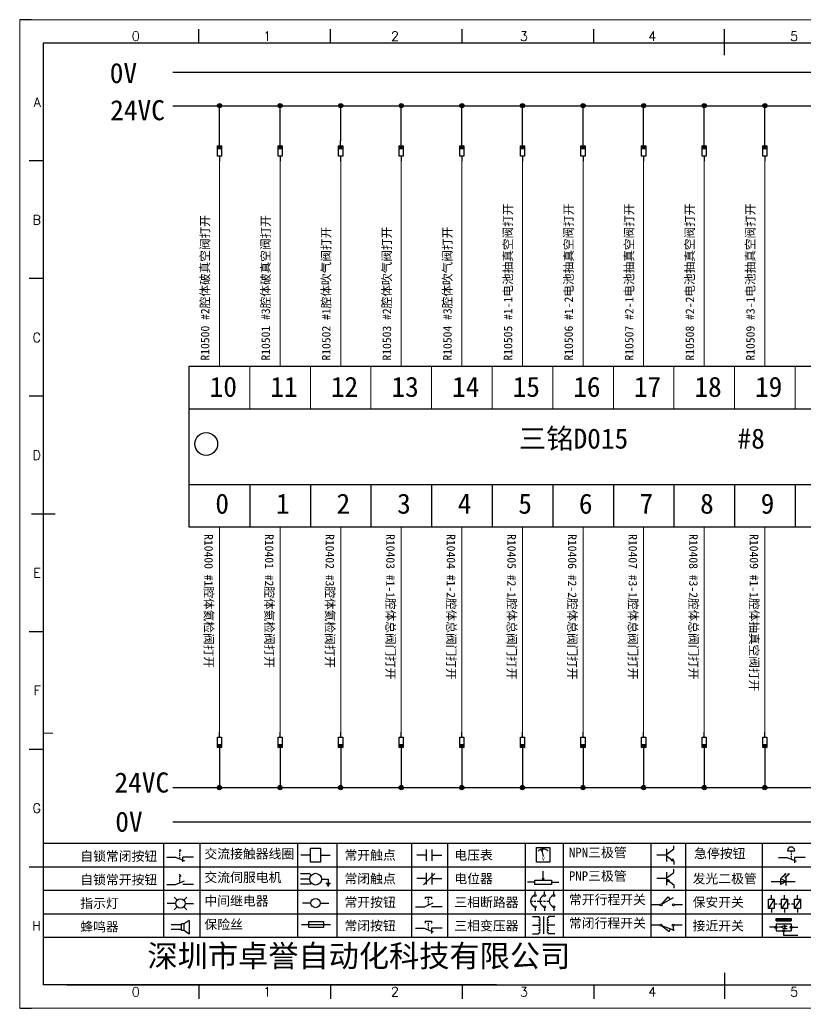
# Model space of a CAD drawing. Header units: millimetres. Extents: x 15130 to 37766, y 5931 to 11073.
# Drawn here: x 22951.5 to 23135.6, y 8757.4 to 8988.9 of the extents above; entities that cross this region are included whole.
import ezdxf
from ezdxf.enums import TextEntityAlignment as Align

# ---------------------------------------------------------------- set-up
doc = ezdxf.new("R2010")
doc.units = ezdxf.units.MM
doc.layers.add('AE_BOR', color=1, linetype='Continuous')
doc.styles.get("Standard").update_dxf_attribs({"font": ''})
doc.styles.add('WD', font='romans.shx', dxfattribs={"bigfont": 'gbcbig.shx'})
doc.styles.add('汉字', font='')
doc.styles.get('Standard').set_extended_font_data('SimSun')
doc.styles.get('汉字').set_extended_font_data('新宋体')

# ---------------------------------------------------------------- blocks, each defined once
blk = doc.blocks.new('*U8')
at = {"linetype": 'ByBlock'}
for p, q in [((-1909.23, -780.45), (-1909.23, -780.67)), ((-1909.23, -780.45), (-1908.92, -780.84)), ((-1909.23, -780.84), (-1909.23, -781.05)), ((-1911.92, -782.07), (-1910.06, -782.07)), ((-1910.06, -782.07), (-1908.18, -782.88)), ((-1909.23, -781.23), (-1909.23, -781.44)), ((-1909.23, -781.61), (-1909.23, -781.83)), ((-1909.23, -782), (-1909.23, -782.21)), ((-1909.23, -782.38), (-1909.23, -782.43)), ((-1908.52, -783.07), (-1908.52, -782.07)), ((-1906.25, -782.07), (-1908.52, -782.07))]:
    blk.add_line(p, q, dxfattribs=at)
blk = doc.blocks.new('*U11')
at = {"linetype": 'ByBlock'}
for p, q in [((-1908.88, -791.17), (-1909.23, -790.71)), ((-1909.23, -790.71), (-1909.23, -790.92)), ((-1909.23, -791.09), (-1909.23, -791.31)), ((-1909.23, -791.48), (-1909.23, -791.69)), ((-1911.92, -792.89), (-1910.06, -792.89)), ((-1910.06, -792.89), (-1908.18, -792.08)), ((-1909.23, -791.86), (-1909.23, -792.08)), ((-1909.23, -792.25), (-1909.23, -792.47)), ((-1906.25, -792.89), (-1908.52, -792.89))]:
    blk.add_line(p, q, dxfattribs=at)
blk = doc.blocks.new('蜂鸣器')
at = {"linetype": 'ByBlock'}
for p, q in [((-1907.17, -795.53), (-1908.25, -796.26)), ((-1907.17, -795.53), (-1907.17, -798.41)), ((-1908.8, -796.48), (-1911.01, -796.48)), ((-1908.8, -797.46), (-1911.01, -797.46)), ((-1908.25, -796.26), (-1908.8, -796.26)), ((-1908.8, -797.68), (-1908.8, -796.26)), ((-1908.25, -797.68), (-1908.8, -797.68)), ((-1908.25, -797.68), (-1908.25, -796.26)), ((-1907.17, -798.41), (-1908.25, -797.68))]:
    blk.add_line(p, q, dxfattribs=at)
blk = doc.blocks.new('指示灯')
at = {"linetype": 'ByBlock'}
for p, q in [((-1854.25, -776.92), (-1856.06, -776.92)), ((-1854.62, -775.59), (-1853.97, -776.23)), ((-1851.9, -775.59), (-1852.54, -776.23)), ((-1852.26, -776.92), (-1850.45, -776.92)), ((-1854.62, -778.25), (-1853.97, -777.61)), ((-1851.9, -778.25), (-1852.54, -777.61))]:
    blk.add_line(p, q, dxfattribs=at)
blk.add_circle((-1853.26, -776.92), 0.992, dxfattribs=at)
blk = doc.blocks.new('交流接触器线圈')
at = {"linetype": 'ByBlock'}
for p, q in [((-1880.82, -781.77), (-1882.87, -781.77)), ((-1878.72, -781.77), (-1876.67, -781.77))]:
    blk.add_line(p, q, dxfattribs=at)
blk.add_lwpolyline([(-1880.82, -780.28), (-1878.72, -780.28), (-1878.72, -783.26), (-1880.82, -783.26)], close=True, dxfattribs=at)
blk = doc.blocks.new('交流伺服电机')
at = {"linetype": 'ByBlock'}
for p, q in [((-1880.97, -785.75), (-1882.94, -785.75)), ((-1880.97, -786.85), (-1882.94, -786.85)), ((-1880.97, -785.75), (-1880.65, -786.03)), ((-1878.49, -786.85), (-1877.07, -786.85)), ((-1877.07, -786.85), (-1877.07, -787.72)), ((-1880.97, -787.94), (-1882.94, -787.94)), ((-1880.97, -787.94), (-1880.65, -787.67)), ((-1877.54, -787.72), (-1876.59, -787.72)), ((-1877.38, -788.01), (-1876.75, -788.01)), ((-1877.23, -788.29), (-1876.9, -788.29))]:
    blk.add_line(p, q, dxfattribs=at)
blk.add_circle((-1879.73, -786.85), 1.24, dxfattribs=at)
blk = doc.blocks.new('中间继电器')
at = {"linetype": 'ByBlock'}
for p, q in [((-1880.72, -791.92), (-1882.54, -791.92)), ((-1878.74, -791.92), (-1876.92, -791.92))]:
    blk.add_line(p, q, dxfattribs=at)
blk.add_circle((-1879.73, -791.92), 0.992, dxfattribs=at)
blk = doc.blocks.new('保险丝')
at = {"linetype": 'ByBlock'}
blk.add_line((-1882.72, -796.49), (-1876.55, -796.49), dxfattribs=at)
blk.add_lwpolyline([(-1881.2, -795.86), (-1878.06, -795.86), (-1878.06, -797.12), (-1881.2, -797.12)], close=True, dxfattribs=at)
blk = doc.blocks.new('常开按钮')
at = {"linetype": 'ByBlock'}
for p, q in [((-1910.06, -787.73), (-1908.18, -786.93)), ((-1909.9, -785.68), (-1908.56, -785.68)), ((-1909.9, -785.68), (-1909.9, -786.07)), ((-1909.23, -785.68), (-1909.23, -785.89)), ((-1909.23, -786.06), (-1909.23, -786.28)), ((-1909.23, -786.45), (-1909.23, -786.67)), ((-1909.23, -786.84), (-1909.23, -787.05)), ((-1909.23, -787.22), (-1909.23, -787.38)), ((-1908.56, -785.68), (-1908.56, -786.07)), ((-1911.92, -787.73), (-1910.06, -787.73)), ((-1906.25, -787.73), (-1908.52, -787.73))]:
    blk.add_line(p, q, dxfattribs=at)
blk = doc.blocks.new('常开触点')
at = {"linetype": 'ByBlock'}
for p, q in [((-1853.82, -782.99), (-1853.82, -780.56)), ((-1852.6, -782.99), (-1852.6, -780.56)), ((-1853.82, -781.77), (-1855.88, -781.77)), ((-1852.6, -781.77), (-1850.55, -781.77))]:
    blk.add_line(p, q, dxfattribs=at)
blk = doc.blocks.new('常闭触点')
at = {"linetype": 'ByBlock'}
for p, q in [((-1853.82, -786.77), (-1855.88, -786.77)), ((-1852.01, -785.66), (-1854.43, -788.1)), ((-1853.82, -787.99), (-1853.82, -785.56)), ((-1852.6, -787.99), (-1852.6, -785.56)), ((-1852.6, -786.77), (-1850.55, -786.77))]:
    blk.add_line(p, q, dxfattribs=at)
blk = doc.blocks.new('常闭按钮')
at = {"linetype": 'ByBlock'}
for p, q in [((-1854.11, -790.83), (-1852.77, -790.83)), ((-1854.11, -790.83), (-1854.11, -791.22)), ((-1853.44, -790.83), (-1853.44, -791.04)), ((-1853.44, -791.21), (-1853.44, -791.43)), ((-1853.44, -791.6), (-1853.44, -791.82)), ((-1852.77, -790.83), (-1852.77, -791.22)), ((-1856.13, -792.28), (-1854.28, -792.28)), ((-1854.28, -792.28), (-1852.4, -793.09)), ((-1853.44, -791.99), (-1853.44, -792.2)), ((-1853.44, -792.37), (-1853.44, -792.53)), ((-1850.47, -792.28), (-1852.73, -792.28)), ((-1852.73, -792.28), (-1852.73, -793.43))]:
    blk.add_line(p, q, dxfattribs=at)
blk = doc.blocks.new('电压表')
at = {"linetype": 'ByBlock'}
for p, q in [((-1814.84, -780.75), (-1814.91, -781.13)), ((-1814.6, -781.05), (-1814.91, -781.13)), ((-1814.84, -780.75), (-1814.46, -782.26)), ((-1814.84, -780.75), (-1814.6, -781.05))]:
    blk.add_line(p, q, dxfattribs=at)
blk.add_lwpolyline([(-1815.84, -780.34), (-1813.07, -780.34), (-1813.07, -783.49), (-1815.84, -783.49)], close=True, dxfattribs=at)
blk.add_arc((-1814.46, -782.26), 1.56, 46.8313, 133.1687, dxfattribs=at)
at = {"linetype": 'ByBlock', "insert": (-1814.7, -782.39), "char_height": 0.75, "width": 0.6768, "attachment_point": 1}
blk.add_mtext('V', dxfattribs=at)
blk = doc.blocks.new('电位器')
at = {"linetype": 'ByBlock'}
for p, q in [((-1814.45, -787.3), (-1814.45, -785.39)), ((-1814.45, -787.3), (-1814.62, -786.96)), ((-1814.62, -786.96), (-1814.27, -786.96)), ((-1814.45, -787.3), (-1814.27, -786.96)), ((-1816.21, -787.75), (-1817.79, -787.75)), ((-1812.68, -787.75), (-1811.1, -787.75))]:
    blk.add_line(p, q, dxfattribs=at)
blk.add_lwpolyline([(-1816.21, -787.3), (-1812.68, -787.3), (-1812.68, -788.2), (-1816.21, -788.2)], close=True, dxfattribs=at)
blk = doc.blocks.new('三相断路器')
at = {"linetype": 'ByBlock'}
for p, q in [((-1816.17, -790.33), (-1816.17, -789.7)), ((-1814.17, -790.33), (-1814.17, -789.7)), ((-1812.18, -790.33), (-1812.18, -789.7)), ((-1817.14, -791.74), (-1816.72, -791.74)), ((-1816.45, -791.74), (-1816.03, -791.74)), ((-1816.17, -793.19), (-1816.17, -793.83)), ((-1815.76, -791.74), (-1815.34, -791.74)), ((-1815.07, -791.74), (-1814.65, -791.74)), ((-1814.38, -791.74), (-1813.96, -791.74)), ((-1814.17, -793.19), (-1814.17, -793.83)), ((-1813.69, -791.74), (-1813.27, -791.74)), ((-1812.18, -793.19), (-1812.18, -793.83))]:
    blk.add_line(p, q, dxfattribs=at)
for centre in [(-1816.17, -790.55), (-1814.17, -790.55), (-1812.18, -790.55), (-1816.17, -792.98), (-1814.17, -792.98), (-1812.18, -792.98)]:
    blk.add_circle(centre, 0.219, dxfattribs=at)
for centre in [(-1815.81, -791.74), (-1813.82, -791.74), (-1811.83, -791.74)]:
    blk.add_arc(centre, 1.32, 115.5791, 244.4209, dxfattribs=at)
blk = doc.blocks.new('三相变压器')
at = {"linetype": 'ByBlock'}
for p, q in [((-1816.69, -795.03), (-1815.37, -795.03)), ((-1815.37, -795.03), (-1815.37, -795.24)), ((-1814.34, -798.7), (-1814.34, -795.04)), ((-1812, -795.03), (-1813.32, -795.03)), ((-1813.32, -795.03), (-1813.32, -795.24)), ((-1816.69, -796.87), (-1815.37, -796.87)), ((-1812, -796.87), (-1813.32, -796.87)), ((-1816.69, -798.71), (-1815.37, -798.71)), ((-1815.37, -798.71), (-1815.37, -798.5)), ((-1813.32, -798.71), (-1813.32, -798.5)), ((-1812, -798.71), (-1813.32, -798.71))]:
    blk.add_line(p, q, dxfattribs=at)
for centre, start, end in [((-1815.37, -795.51), 270, 90), ((-1815.37, -796.06), 270, 90), ((-1813.32, -795.51), 90, 270), ((-1813.32, -796.06), 90, 270), ((-1815.37, -796.6), 270, 90), ((-1815.37, -797.14), 270, 90), ((-1815.37, -797.68), 270, 90), ((-1815.37, -798.23), 270, 90), ((-1813.32, -796.6), 90, 270), ((-1813.32, -797.14), 90, 270), ((-1813.32, -797.68), 90, 270), ((-1813.32, -798.23), 90, 270)]:
    blk.add_arc(centre, 0.271, start, end, dxfattribs=at)
blk = doc.blocks.new('NPN三极管')
at = {"linetype": 'ByBlock'}
for p, q in [((-1785.73, -780.61), (-1785.73, -783.32)), ((-1785.73, -781.82), (-1784.15, -780.66)), ((-1784.15, -780.66), (-1784.15, -779.98)), ((-1785.73, -781.97), (-1787.81, -781.97)), ((-1785.73, -782.11), (-1784.15, -783.27)), ((-1784.41, -782.73), (-1784.74, -783.18)), ((-1784.15, -783.27), (-1784.74, -783.18)), ((-1784.15, -783.27), (-1784.41, -782.73)), ((-1784.15, -783.27), (-1784.15, -783.96))]:
    blk.add_line(p, q, dxfattribs=at)
blk = doc.blocks.new('PNP三极管')
at = {"linetype": 'ByBlock'}
for p, q in [((-1784.9, -785.38), (-1784.9, -788.09)), ((-1783.32, -785.43), (-1783.32, -784.75)), ((-1784.9, -786.74), (-1786.98, -786.74)), ((-1784.9, -786.59), (-1783.32, -785.43)), ((-1784.9, -786.88), (-1783.32, -788.04)), ((-1784.9, -786.88), (-1784.31, -786.97)), ((-1784.9, -786.88), (-1784.64, -787.42)), ((-1784.31, -786.97), (-1784.64, -787.42)), ((-1783.32, -788.04), (-1783.32, -788.73))]:
    blk.add_line(p, q, dxfattribs=at)
blk = doc.blocks.new('常开行程开关')
at = {"linetype": 'ByBlock'}
for p, q in [((-1785.89, -792.17), (-1784.52, -790.62)), ((-1785.89, -792.17), (-1783.43, -790.72)), ((-1784.52, -790.62), (-1784.19, -791.17)), ((-1786.29, -792.3), (-1788.01, -792.3)), ((-1781.48, -792.3), (-1783.21, -792.3))]:
    blk.add_line(p, q, dxfattribs=at)
for centre in [(-1786.07, -792.3), (-1783.42, -792.3)]:
    blk.add_circle(centre, 0.219, dxfattribs=at)
blk = doc.blocks.new('常闭行程开关')
at = {"linetype": 'ByBlock'}
for p, q in [((-1786.34, -796.62), (-1788.07, -796.62)), ((-1785.93, -796.72), (-1783.25, -797.7)), ((-1785.93, -796.72), (-1784.3, -798)), ((-1784.3, -798), (-1784.08, -797.4)), ((-1783.48, -796.84), (-1783.48, -797.85)), ((-1781.54, -796.62), (-1783.26, -796.62))]:
    blk.add_line(p, q, dxfattribs=at)
for centre in [(-1786.12, -796.62), (-1783.48, -796.62)]:
    blk.add_circle(centre, 0.219, dxfattribs=at)
blk = doc.blocks.new('发光二极管')
at = {"linetype": 'ByBlock'}
for p, q in [((-1755.78, -785.92), (-1754.89, -785.14)), ((-1754.89, -785.14), (-1755.2, -785.22)), ((-1755.2, -785.22), (-1755.01, -785.43)), ((-1755.08, -785.92), (-1754.18, -785.14)), ((-1754.89, -785.14), (-1755.01, -785.43)), ((-1754.18, -785.14), (-1754.49, -785.22)), ((-1754.49, -785.22), (-1754.31, -785.43)), ((-1754.18, -785.14), (-1754.31, -785.43)), ((-1758.01, -786.77), (-1752.89, -786.77)), ((-1754.84, -786.77), (-1756.04, -786.16)), ((-1756.04, -786.16), (-1756.04, -787.39)), ((-1754.84, -786.77), (-1756.04, -787.39)), ((-1754.84, -787.63), (-1754.84, -785.92))]:
    blk.add_line(p, q, dxfattribs=at)
blk = doc.blocks.new('保安开关')
at = {"linetype": 'ByBlock'}
for p, q in [((-1757.33, -790.79), (-1758.6, -792.81)), ((-1757.96, -790.79), (-1757.96, -789.97)), ((-1754.54, -790.79), (-1755.81, -792.81)), ((-1755.17, -790.79), (-1755.17, -789.97)), ((-1751.75, -790.79), (-1753.02, -792.81)), ((-1752.39, -790.79), (-1752.39, -789.97)), ((-1757.96, -792.81), (-1757.96, -793.62)), ((-1757.33, -791.8), (-1756.72, -791.8)), ((-1756.35, -791.8), (-1755.89, -791.8)), ((-1755.17, -792.81), (-1755.17, -793.62)), ((-1754.52, -791.8), (-1754.06, -791.8)), ((-1753.69, -791.8), (-1753.08, -791.8)), ((-1752.39, -792.81), (-1752.39, -793.62))]:
    blk.add_line(p, q, dxfattribs=at)
for points in [[(-1758.6, -790.79), (-1757.33, -790.79), (-1757.33, -792.81), (-1758.6, -792.81)], [(-1755.81, -790.79), (-1754.54, -790.79), (-1754.54, -792.81), (-1755.81, -792.81)], [(-1753.02, -790.79), (-1751.75, -790.79), (-1751.75, -792.81), (-1753.02, -792.81)]]:
    blk.add_lwpolyline(points, close=True, dxfattribs=at)
blk = doc.blocks.new('接近开关')
at = {"linetype": 'ByBlock'}
h = blk.add_hatch(dxfattribs=at)
h.set_pattern_fill('ANSI31', color=256, scale=0.01, style=0)
h.set_pattern_definition([(45, (-89.131516, -30.795668), (-0.0224506403, 0.0224506403), [])])
h.paths.add_polyline_path([(-1516.96, -1123.35), (-1516.96, -1122.85), (-1513.76, -1122.85), (-1513.76, -1123.35)])
for p, q in [((-1516.96, -1123.35), (-1516.96, -1122.85)), ((-1516.96, -1122.85), (-1513.76, -1122.85)), ((-1516.96, -1123.35), (-1513.76, -1123.35)), ((-1513.76, -1122.85), (-1513.76, -1123.35)), ((-1517.18, -1124.71), (-1518.36, -1124.71)), ((-1516.96, -1123.95), (-1513.76, -1123.95)), ((-1516.96, -1123.95), (-1516.96, -1125.47)), ((-1516.96, -1125.47), (-1513.76, -1125.47)), ((-1515.91, -1124.71), (-1516.45, -1124.71)), ((-1515.11, -1124.31), (-1515.91, -1124.71)), ((-1515.11, -1125.11), (-1515.91, -1124.71)), ((-1515.33, -1124.53), (-1515.17, -1124.53)), ((-1515.33, -1124.88), (-1515.17, -1124.88)), ((-1515.25, -1124.45), (-1515.25, -1124.61)), ((-1515.11, -1124.31), (-1515.11, -1125.11)), ((-1515.11, -1124.48), (-1514.58, -1124.48)), ((-1515.11, -1124.94), (-1514.58, -1124.94)), ((-1513.76, -1123.95), (-1513.76, -1125.47)), ((-1513.54, -1124.71), (-1512.36, -1124.71)), ((-1515.36, -1125.69), (-1515.36, -1126.36)), ((-1515.36, -1126.36), (-1512.36, -1126.36))]:
    blk.add_line(p, q, dxfattribs=at)
for centre in [(-1516.96, -1124.71), (-1515.36, -1125.47), (-1513.76, -1124.71)]:
    blk.add_circle(centre, 0.225, dxfattribs=at)
blk = doc.blocks.new('急停按钮')
at = {"linetype": 'ByBlock'}
for p, q in [((-1.86, 0), (0, 0)), ((0, 0), (1.88, -0.81)), ((0.06, 1.45), (1.61, 1.45)), ((0.83, 1.45), (0.83, 1.24)), ((0.83, 1.07), (0.83, 0.85)), ((0.83, 0.68), (0.83, 0.47)), ((0.83, 0.29), (0.83, 0.08)), ((3.81, 0), (1.54, 0)), ((1.54, 0), (1.54, -1.15)), ((0.83, -0.09), (0.83, -0.24))]:
    blk.add_line(p, q, dxfattribs=at)
blk.add_arc((0.83, 1.45), 0.774, 0, 180)
blk = doc.blocks.new('电控横A4')
for p, q in [((292, -5), (5, -5)), ((5, -5), (5, -205)), ((10.03, -205), (289.53, -205)), ((130.8, -205), (190.75, -205))]:
    blk.add_line(p, q)
at = {"lineweight": 9, "ltscale": 0.1}
for p, q in [((5, -151.57), (7, -151.57)), ((101.34, -205), (130.8, -205)), ((129.44, -205), (129.44, -205)), ((129.44, -205), (129.44, -205)), ((129.44, -205), (129.44, -205)), ((129.44, -205), (129.44, -205))]:
    blk.add_line(p, q, dxfattribs=at)
at = {"linetype": 'ByBlock'}
for p, q in [((292, -175), (5, -175)), ((292, -180), (5, -180)), ((292, -185), (5, -185)), ((292, -190), (5, -190)), ((292, -195), (5, -195))]:
    blk.add_line(p, q, dxfattribs=at)
at = {"color": 0, "lineweight": -2}
for p, q in [((30.58, -175), (30.58, -195)), ((38.26, -175), (38.26, -195)), ((59.05, -175), (59.05, -195)), ((67.4, -175), (67.4, -195)), ((83.26, -175), (83.26, -195)), ((90.91, -175), (90.91, -195)), ((107.4, -175), (107.4, -195)), ((115.5, -175), (115.5, -195)), ((134.12, -175), (134.12, -195)), ((141.48, -175), (141.48, -195)), ((157.79, -175), (157.79, -195))]:
    blk.add_line(p, q, dxfattribs=at)
at = {"color": 0, "ltscale": 2}
blk.add_line((101.34, -205), (5, -205), dxfattribs=at)
at = {"layer": 'AE_BOR', "lineweight": 30}
for p, q in [((2.53, 0), (0, 0)), ((0, -210), (2.53, -210))]:
    blk.add_line(p, q, dxfattribs=at)
at = {"layer": 'AE_BOR', "color": 1, "lineweight": 15}
for p, q in [((0, 0), (297, 0)), ((0, -210), (0, 0)), ((297, -210), (0, -210))]:
    blk.add_line(p, q, dxfattribs=at)
at = {"layer": 'AE_BOR'}
for p, q in [((38.03, -5), (38.03, -2)), ((66.03, -5), (66.03, -2)), ((94.03, -5), (94.03, -2)), ((122.03, -5), (122.03, -2)), ((149.78, -5), (149.78, -2)), ((5, -30), (2, -30)), ((5, -55), (2, -55)), ((5, -80), (2, -80)), ((5, -130), (2, -130)), ((5, -155), (2, -155)), ((5, -180), (2, -180)), ((38.03, -205), (38.03, -208)), ((66.03, -205), (66.03, -208)), ((94.03, -205), (94.03, -208)), ((122.03, -205), (122.03, -208)), ((149.78, -205), (149.78, -208))]:
    blk.add_line(p, q, dxfattribs=at)
at = {"layer": 'AE_BOR', "color": 2, "lineweight": 30}
for p, q in [((149.78, -7.5), (149.78, -2.5)), ((2.5, -105), (7.5, -105)), ((149.78, -202.5), (149.78, -207.5)), ((149.78, -205), (149.78, -207.5))]:
    blk.add_line(p, q, dxfattribs=at)
at = {"linetype": 'ByBlock'}
for name, p in [('*U8', (1943.19, 604.18)), ('交流接触器线圈', (1942.62, 604.27)), ('常开触点', (1940.27, 604.3)), ('电压表', (1925.71, 604.52)), ('NPN三极管', (1923.2, 604.5)), ('PNP三极管', (1922.37, 604.27)), ('*U11', (1943.19, 609.18)), ('交流伺服电机', (1942.62, 604.27)), ('常闭触点', (1940.27, 604.3)), ('电位器', (1925.71, 604.52)), ('发光二极管', (1917.72, 603.69)), ('指示灯', (1887.41, 589.18)), ('中间继电器', (1942.62, 604.27)), ('常开按钮', (1996.06, 599.3)), ('三相断路器', (1925.71, 604.52)), ('常开行程开关', (1922.37, 604.27)), ('保安开关', (1917.72, 603.98)), ('三相变压器', (1925.71, 604.52)), ('接近开关', (1677.72, 931.9)), ('蜂鸣器', (1943.19, 604.18)), ('保险丝', (1942.62, 604.27)), ('常闭按钮', (1940.27, 599.3)), ('常闭行程开关', (1922.37, 604.27))]:
    blk.add_blockref(name, p, dxfattribs=at)
blk.add_blockref('急停按钮', (163.12, -177.98))
at = {"char_height": 2, "attachment_point": 1, "style": '汉字'}
for s, insert in [('{\\fKaiTi_GB2312|b0|i0|c134|p49;自锁常闭按钮}', (12.86, -176.69)), ('{\\fKaiTi_GB2312|b0|i0|c134|p49;交流接触器线圈}', (39.25, -176.19)), ('{\\fKaiTi_GB2312|b0|i0|c134|p49;常开触点}', (69.01, -176.48)), ('{\\fKaiTi_GB2312|b0|i0|c134|p49;电压表}', (92.37, -176.47)), ('{\\fKaiTi_GB2312|b0|i0|c134|p49;NPN三极管}', (116.73, -175.91)), ('{\\fKaiTi_GB2312|b0|i0|c134|p49;急停按钮}', (143.35, -176.12)), ('{\\fKaiTi_GB2312|b0|i0|c134|p49;自锁常开按钮}', (12.86, -181.69)), ('{\\fKaiTi_GB2312|b0|i0|c134|p49;交流伺服电机}', (39.25, -181.19)), ('{\\fKaiTi_GB2312|b0|i0|c134|p49;常闭触点}', (69.01, -181.48)), ('{\\fKaiTi_GB2312|b0|i0|c134|p49;电位器}', (92.37, -181.47)), ('{\\fKaiTi_GB2312|b0|i0|c134|p49;PNP三极管}', (116.73, -180.91)), ('{\\fKaiTi_GB2312|b0|i0|c134|p49;发光二极管}', (143.02, -181.48)), ('{\\fKaiTi_GB2312|b0|i0|c134|p49;指示灯}', (12.86, -186.69)), ('{\\fKaiTi_GB2312|b0|i0|c134|p49;中间继电器}', (39.25, -186.19)), ('{\\fKaiTi_GB2312|b0|i0|c134|p49;常开按钮}', (69.01, -186.48)), ('{\\fKaiTi_GB2312|b0|i0|c134|p49;三相断路器}', (92.37, -186.47)), ('{\\fKaiTi_GB2312|b0|i0|c134|p49;常开行程开关}', (116.73, -185.91)), ('{\\fKaiTi_GB2312|b0|i0|c134|p49;保安开关}', (143.02, -186.48)), ('{\\fKaiTi_GB2312|b0|i0|c134|p49;保险丝}', (39.25, -191.19)), ('{\\fKaiTi_GB2312|b0|i0|c134|p49;常闭行程开关}', (116.73, -190.91)), ('{\\fKaiTi_GB2312|b0|i0|c134|p49;蜂鸣器}', (12.86, -191.69)), ('{\\fKaiTi_GB2312|b0|i0|c134|p49;常闭按钮}', (69.01, -191.48)), ('{\\fKaiTi_GB2312|b0|i0|c134|p49;三相变压器}', (92.37, -191.47)), ('{\\fKaiTi_GB2312|b0|i0|c134|p49;接近开关}', (143.02, -191.48))]:
    blk.add_mtext(s, dxfattribs=dict(at, insert=insert))
at = {"color": 0, "lineweight": -2, "insert": (27.14, -196.53), "char_height": 4.7064, "width": 96.1138, "attachment_point": 1}
blk.add_mtext('深圳市卓誉自动化科技有限公司', dxfattribs=at)
at = {"layer": 'AE_BOR', "style": 'WD'}
for s, p in [('0', (24.67, -4.5)), ('1', (52.6, -4.5)), ('2', (79.75, -4.5)), ('3', (107.15, -4.5)), ('4', (134.45, -4.5)), ('5', (164.59, -4.5)), ('0', (24.67, -207.5)), ('1', (52.6, -207.5)), ('2', (79.75, -207.5)), ('3', (107.15, -207.5)), ('4', (134.45, -207.5)), ('5', (164.59, -207.5))]:
    blk.add_text(s, height=2, dxfattribs=at).set_placement(p, align=Align.CENTER)
for s, p in [('A', (4.5, -17.5)), ('B', (4.5, -42.5)), ('C', (4.5, -67.5)), ('D', (4.5, -92.5)), ('E', (4.5, -117.5)), ('F', (4.5, -142.5)), ('G', (4.5, -167.5)), ('H', (4.5, -192.5))]:
    blk.add_text(s, height=2, dxfattribs=at).set_placement(p, align=Align.MIDDLE_RIGHT)
blk = doc.blocks.new('电磁阀线圈')
at = {"linetype": 'ByBlock'}
for p, q in [((-1854.61, -796.54), (-1856.17, -796.54)), ((-1854.61, -795.92), (-1853.75, -797.16)), ((-1853.75, -795.92), (-1854.61, -797.16)), ((-1853.75, -795.92), (-1853.75, -797.16)), ((-1851.53, -796.54), (-1849.97, -796.54))]:
    blk.add_line(p, q, dxfattribs=at)
blk.add_lwpolyline([(-1854.61, -795.92), (-1851.53, -795.92), (-1851.53, -797.16), (-1854.61, -797.16)], close=True, dxfattribs=at)

msp = doc.modelspace()

# ---------------------------------------------------------------- hatches: boundary and pattern name
at = {"lineweight": -2}
h = msp.add_hatch(color=0, dxfattribs=at)
edge = h.paths.add_edge_path()
edge.add_arc((22998.295, 8968.784), 0.5, 180, 540)
h = msp.add_hatch(color=0, dxfattribs=at)
edge = h.paths.add_edge_path()
edge.add_arc((23012.495, 8968.784), 0.5, 180, 540)
h = msp.add_hatch(color=0, dxfattribs=at)
edge = h.paths.add_edge_path()
edge.add_arc((23026.695, 8968.784), 0.5, 180, 540)
h = msp.add_hatch(color=0, dxfattribs=at)
edge = h.paths.add_edge_path()
edge.add_arc((23040.895, 8968.784), 0.5, 180, 540)
h = msp.add_hatch(color=0, dxfattribs=at)
edge = h.paths.add_edge_path()
edge.add_arc((23055.095, 8968.784), 0.5, 180, 540)
h = msp.add_hatch(color=0, dxfattribs=at)
edge = h.paths.add_edge_path()
edge.add_arc((23069.295, 8968.784), 0.5, 180, 540)
h = msp.add_hatch(color=0, dxfattribs=at)
edge = h.paths.add_edge_path()
edge.add_arc((23083.495, 8968.784), 0.5, 180, 540)
h = msp.add_hatch(color=0, dxfattribs=at)
edge = h.paths.add_edge_path()
edge.add_arc((23097.695, 8968.784), 0.5, 180, 540)
h = msp.add_hatch(color=0, dxfattribs=at)
edge = h.paths.add_edge_path()
edge.add_arc((23111.895, 8968.784), 0.5, 180, 540)
h = msp.add_hatch(color=0, dxfattribs=at)
edge = h.paths.add_edge_path()
edge.add_arc((23126.095, 8968.784), 0.5, 180, 540)
h = msp.add_hatch(color=0, dxfattribs=at)
edge = h.paths.add_edge_path()
edge.add_arc((22998.27, 8809.051), 0.5, 0, 360)
h = msp.add_hatch(color=0, dxfattribs=at)
edge = h.paths.add_edge_path()
edge.add_arc((23012.47, 8809.051), 0.5, 0, 360)
h = msp.add_hatch(color=0, dxfattribs=at)
edge = h.paths.add_edge_path()
edge.add_arc((23026.67, 8809.051), 0.5, 0, 360)
h = msp.add_hatch(color=0, dxfattribs=at)
edge = h.paths.add_edge_path()
edge.add_arc((23040.87, 8809.051), 0.5, 0, 360)
h = msp.add_hatch(color=0, dxfattribs=at)
edge = h.paths.add_edge_path()
edge.add_arc((23055.07, 8809.051), 0.5, 0, 360)
h = msp.add_hatch(color=0, dxfattribs=at)
edge = h.paths.add_edge_path()
edge.add_arc((23069.27, 8809.051), 0.5, 0, 360)
h = msp.add_hatch(color=0, dxfattribs=at)
edge = h.paths.add_edge_path()
edge.add_arc((23083.47, 8809.051), 0.5, 0, 360)
h = msp.add_hatch(color=0, dxfattribs=at)
edge = h.paths.add_edge_path()
edge.add_arc((23097.67, 8809.051), 0.5, 0, 360)
h = msp.add_hatch(color=0, dxfattribs=at)
edge = h.paths.add_edge_path()
edge.add_arc((23111.87, 8809.051), 0.5, 0, 360)
h = msp.add_hatch(color=0, dxfattribs=at)
edge = h.paths.add_edge_path()
edge.add_arc((23126.07, 8809.051), 0.5, 0, 360)

# ---------------------------------------------------------------- linework, layer by layer
at = {"color": 0, "lineweight": -2}
for p, q in [((22987.385, 8976.638), (23254.138, 8976.638)), ((22987.385, 8968.766), (23254.138, 8968.766)), ((22991.183, 8897.77), (23235.183, 8897.77)), ((22991.183, 8880.066), (23235.183, 8880.066)), ((23005.383, 8880.066), (23005.383, 8870.066)), ((23019.583, 8880.066), (23019.583, 8870.066)), ((23033.783, 8880.066), (23033.783, 8870.066)), ((23047.983, 8880.066), (23047.983, 8870.066)), ((23062.183, 8880.066), (23062.183, 8870.066)), ((23076.383, 8880.066), (23076.383, 8870.066)), ((23090.583, 8880.066), (23090.583, 8870.066)), ((23104.783, 8880.066), (23104.783, 8870.066)), ((23118.983, 8880.066), (23118.983, 8870.066)), ((23133.183, 8880.066), (23133.183, 8870.066)), ((22987.385, 8809.069), (23254.138, 8809.069)), ((22987.385, 8801.019), (23254.138, 8801.019))]:
    msp.add_line(p, q, dxfattribs=at)
for p, q in [((22998.283, 8960.568), (22998.283, 8968.766)), ((23012.483, 8960.568), (23012.483, 8968.766)), ((23026.683, 8960.568), (23026.683, 8968.766)), ((23040.883, 8960.568), (23040.883, 8968.766)), ((23055.083, 8960.568), (23055.083, 8968.766)), ((23069.283, 8960.568), (23069.283, 8968.766)), ((23083.483, 8960.568), (23083.483, 8968.766)), ((23097.683, 8960.568), (23097.683, 8968.766)), ((23111.883, 8960.568), (23111.883, 8968.766)), ((23126.083, 8960.568), (23126.083, 8968.766)), ((22998.283, 8817.268), (22998.283, 8809.069)), ((23012.483, 8817.268), (23012.483, 8809.069)), ((23026.683, 8817.268), (23026.683, 8809.069)), ((23040.883, 8817.268), (23040.883, 8809.069)), ((23055.083, 8817.268), (23055.083, 8809.069)), ((23069.283, 8817.268), (23069.283, 8809.069)), ((23083.483, 8817.268), (23083.483, 8809.069)), ((23097.683, 8817.268), (23097.683, 8809.069)), ((23111.883, 8817.268), (23111.883, 8809.069)), ((23126.083, 8817.268), (23126.083, 8809.069))]:
    msp.add_line(p, q)
at = {"lineweight": 0}
for p, q in [((22998.283, 8907.77), (22998.283, 8955.77)), ((23012.483, 8907.77), (23012.483, 8955.77)), ((23026.683, 8907.77), (23026.683, 8955.77)), ((23040.883, 8907.77), (23040.883, 8955.77)), ((23055.083, 8907.77), (23055.083, 8955.77)), ((23069.283, 8907.77), (23069.283, 8955.77)), ((23083.483, 8907.77), (23083.483, 8955.77)), ((23097.683, 8907.77), (23097.683, 8955.77)), ((23111.883, 8907.77), (23111.883, 8955.77)), ((23126.083, 8907.77), (23126.083, 8955.77)), ((22991.183, 8907.77), (22991.183, 8907.77)), ((23005.383, 8897.77), (23005.383, 8907.77)), ((23019.583, 8897.77), (23019.583, 8907.77)), ((23033.783, 8897.77), (23033.783, 8907.77)), ((23047.983, 8897.77), (23047.983, 8907.77)), ((23062.183, 8897.77), (23062.183, 8907.77)), ((23076.383, 8897.77), (23076.383, 8907.77)), ((23090.583, 8897.77), (23090.583, 8907.77)), ((23104.783, 8897.77), (23104.783, 8907.77)), ((23118.983, 8897.77), (23118.983, 8907.77)), ((23133.183, 8897.77), (23133.183, 8907.77)), ((22998.283, 8870.066), (22998.283, 8822.066)), ((23012.483, 8870.066), (23012.483, 8822.066)), ((23026.683, 8870.066), (23026.683, 8822.066)), ((23040.883, 8870.066), (23040.883, 8822.066)), ((23055.083, 8870.066), (23055.083, 8822.066)), ((23069.283, 8870.066), (23069.283, 8822.066)), ((23083.483, 8870.066), (23083.483, 8822.066)), ((23097.683, 8870.066), (23097.683, 8822.066)), ((23111.883, 8870.066), (23111.883, 8822.066)), ((23126.083, 8870.066), (23126.083, 8822.066))]:
    msp.add_line(p, q, dxfattribs=at)
at = {"color": 0, "lineweight": -2}
msp.add_lwpolyline([(22991.183, 8907.77), (23235.183, 8907.77), (23235.183, 8870.066), (22991.183, 8870.066)], close=True, dxfattribs=at)
for centre, radius in [((22998.295, 8968.784), 0.5), ((23012.495, 8968.784), 0.5), ((23026.695, 8968.784), 0.5), ((23040.895, 8968.784), 0.5), ((23055.095, 8968.784), 0.5), ((23069.295, 8968.784), 0.5), ((23083.495, 8968.784), 0.5), ((23097.695, 8968.784), 0.5), ((23111.895, 8968.784), 0.5), ((23126.095, 8968.784), 0.5), ((22995.173, 8889.548), 2.672), ((22998.27, 8809.051), 0.5), ((23012.47, 8809.051), 0.5), ((23026.67, 8809.051), 0.5), ((23040.87, 8809.051), 0.5), ((23055.07, 8809.051), 0.5), ((23069.27, 8809.051), 0.5), ((23083.47, 8809.051), 0.5), ((23097.67, 8809.051), 0.5), ((23111.87, 8809.051), 0.5), ((23126.07, 8809.051), 0.5)]:
    msp.add_circle(centre, radius, dxfattribs=at)

# ---------------------------------------------------------------- block references
at = {"xscale": 1.1025, "yscale": 1.1025, "zscale": 1.1025}
msp.add_blockref('电控横A4', (22951.48, 8988.901), dxfattribs=at)
at = {"linetype": 'ByBlock', "xscale": 0.7744000000000003, "yscale": 0.7744000000000003, "zscale": 0.7744000000000003}
for p, rotation in [((23615.123, 7523.15), 270), ((23629.323, 7523.15), 270), ((23643.523, 7523.15), 270), ((23657.723, 7523.15), 270), ((23671.923, 7523.15), 270), ((23686.123, 7523.15), 270), ((23700.323, 7523.15), 270), ((23714.523, 7523.15), 270), ((23728.723, 7523.15), 270), ((23742.923, 7523.15), 270), ((22381.443, 10254.686), 90), ((22395.643, 10254.686), 90), ((22409.843, 10254.686), 90), ((22424.043, 10254.686), 90), ((22438.243, 10254.686), 90), ((22452.443, 10254.686), 90), ((22466.643, 10254.686), 90), ((22480.843, 10254.686), 90), ((22495.043, 10254.686), 90), ((22509.243, 10254.686), 90)]:
    msp.add_blockref('电磁阀线圈', p, dxfattribs=dict(at, rotation=rotation))

# ---------------------------------------------------------------- texts
at = {"color": 0, "lineweight": -2, "attachment_point": 1}
for s, insert, char_height, width in [('0V', (22972.569, 8978.779), 4.7064, 14.27309), ('24VC', (22972.673, 8970.077), 4.7064, 14.27309), ('10', (22995.983, 8905.285), 4.7064, 7.20347), ('11', (23010.183, 8905.285), 4.7064, 7.20347), ('12', (23024.383, 8905.285), 4.7064, 7.20347), ('13', (23038.583, 8905.285), 4.7064, 7.20347), ('14', (23052.783, 8905.285), 4.7064, 7.20347), ('15', (23066.983, 8905.285), 4.7064, 7.20347), ('16', (23081.183, 8905.285), 4.7064, 7.20347), ('17', (23095.383, 8905.285), 4.7064, 7.20347), ('18', (23109.583, 8905.285), 4.7064, 7.20347), ('19', (23123.783, 8905.285), 4.7064, 7.20347), ('           三铭D015        #8', (23033.206, 8893.162), 4.70644, 136.41156), ('0', (22997.315, 8877.919), 4.706, 7.20347), ('1', (23011.515, 8877.919), 4.706, 7.20347), ('2', (23025.715, 8877.919), 4.706, 7.20347), ('3', (23039.915, 8877.919), 4.706, 7.20347), ('4', (23054.115, 8877.919), 4.706, 7.20347), ('5', (23068.315, 8877.919), 4.706, 7.20347), ('6', (23082.515, 8877.919), 4.706, 7.20347), ('7', (23096.715, 8877.919), 4.706, 7.20347), ('8', (23110.915, 8877.919), 4.706, 7.20347), ('9', (23125.115, 8877.919), 4.706, 7.20347), ('24VC', (22973.678, 8812.604), 4.7064, 14.27309), ('0V', (22973.871, 8803.423), 4.7064, 14.27309)]:
    msp.add_mtext(s, dxfattribs=dict(at, insert=insert, char_height=char_height, width=width))
at = {"color": 0, "lineweight": -2, "char_height": 2, "width": 71.79445, "attachment_point": 1}
for s, insert, rotation in [('R10505 {\\f宋体|b0|i0|c134|p2;\\H1x;\\C256;#1-1电池抽真空阀打开}', (23064.9, 8909.072), 90), ('R10506 {\\f宋体|b0|i0|c134|p2;\\H1x;\\C256;#1-2电池抽真空阀打开}', (23079.1, 8909.072), 90), ('R10507 {\\f宋体|b0|i0|c134|p2;\\H1x;\\C256;#2-1电池抽真空阀打开}', (23093.3, 8909.072), 90), ('R10508 {\\f宋体|b0|i0|c134|p2;\\H1x;\\C256;#2-2电池抽真空阀打开}', (23107.5, 8909.072), 90), ('R10509 {\\f宋体|b0|i0|c134|p2;\\H1x;\\C256;#3-1电池抽真空阀打开}', (23121.7, 8909.072), 90), ('R10500 {\\C256;#2腔体破真空阀打开}', (22993.9, 8909.072), 90), ('R10501 {\\C256;#3腔体破真空阀打开}', (23008.1, 8909.072), 90), ('R10502 {\\C256;#1腔体吹气阀打开}', (23022.3, 8909.072), 90), ('R10503 {\\C256;#2腔体吹气阀打开}', (23036.5, 8909.072), 90), ('R10504 {\\C256;#3腔体吹气阀打开}', (23050.7, 8909.072), 90), ('{\\C256;R10400 #1腔体氦检阀打开}', (22996.76, 8868.429), 270), ('{\\C256;R10401 #2腔体氦检阀打开}', (23010.96, 8868.429), 270), ('{\\C256;R10402 #3腔体氦检阀打开}', (23025.16, 8868.429), 270), ('{\\C256;R10403 #1-1腔体总阀门打开}', (23039.36, 8868.429), 270), ('{\\C256;R10404 #1-2腔体总阀门打开}', (23053.56, 8868.429), 270), ('{\\C256;R10405 #2-1腔体总阀门打开}', (23067.76, 8868.429), 270), ('{\\C256;R10406 #2-2腔体总阀门打开}', (23081.96, 8868.429), 270), ('{\\C256;R10407 #3-1腔体总阀门打开}', (23096.16, 8868.429), 270), ('{\\C256;R10408 #3-2腔体总阀门打开}', (23110.36, 8868.429), 270), ('{\\C256;R10409 #1-1腔体抽真空阀打开}', (23124.56, 8868.429), 270)]:
    msp.add_mtext(s, dxfattribs=dict(at, insert=insert, rotation=rotation))

doc.saveas('drawing.dxf')
